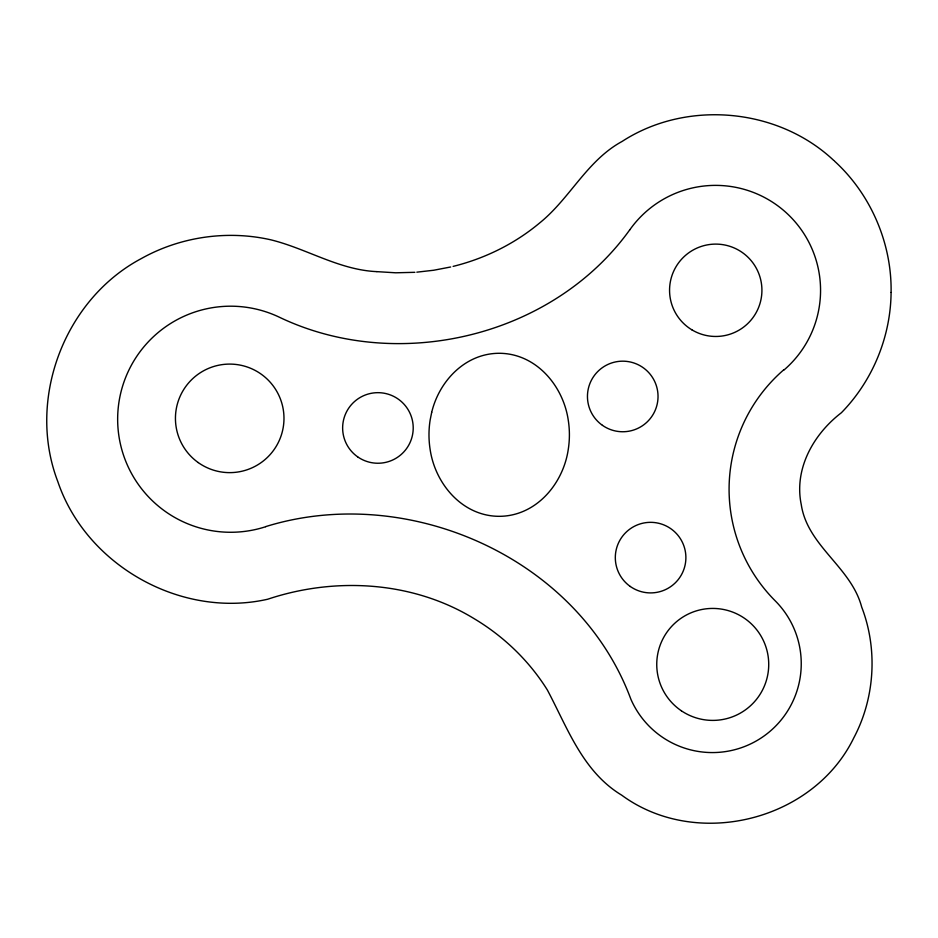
<?xml version="1.0" encoding="UTF-8"?>
<svg xmlns="http://www.w3.org/2000/svg" width="938" height="938" viewBox="0 0 938 938"><rect width="100%" height="100%" fill="white"/><g stroke="black" fill="none" stroke-linecap="round" stroke-linejoin="round"><path stroke-width="1.41" d="M891.088 292.269C891.897 243.235 870.757 194.143 834.421 161.043M891.088 292.515C890.678 337 872.492 380.98 841.363 412.755C813.527 434.083 793.794 468.883 801.275 504.691C807.571 546.256 851.106 566.962 861.67 607.003C877.898 649.096 874.955 698.001 853.803 737.854C813.352 821.078 696.242 850.004 621.695 795.166C582.709 771.646 567.525 727.923 547.358 689.981C529.138 660.774 503.647 636.281 474.124 618.658C412.661 581.091 335.253 576.647 267.693 599.23C181.198 618.869 86.249 565.626 57.828 481.628C26.452 399.869 64.007 299.585 141.368 258.548C180.342 236.716 227.406 229.916 270.953 239.847C306.808 248.676 339.075 269.945 376.853 271.633M629.691 229.916C552.681 337.117 397.36 373.828 279.149 317.114A113.029 113.029 0 0 0 117.883 412.005A113.029 113.029 0 0 0 265.7 526.71M265.665 526.617C407.643 482.495 578.347 557.582 630.852 699.15A88.887 88.887 0 0 0 762.36 737.174A88.887 88.887 0 0 0 775.269 600.895A157.912 157.912 0 0 1 783.887 369.701M453.124 266.392C484.712 258.583 514.692 243.845 539.678 222.939C569.999 198.516 586.965 160.515 622.093 141.439C686.534 99.545 777.837 107.776 833.788 160.468M450.65 266.99L433.755 270.238L416.835 272.172M414.877 272.313L395.672 272.794L376.935 271.645M629.715 229.927A104.986 104.986 0 0 1 786.091 212.598A104.986 104.986 0 0 1 784.086 369.924M431.691 412.368L430.155 419.966A94.386 94.386 0 0 0 430.155 449.63C434.575 479.529 455.891 508.373 486.412 514.962A60.689 60.689 0 0 0 511.972 514.962C542.492 508.373 563.808 479.529 568.229 449.63A94.386 94.386 0 0 0 568.229 419.966C563.808 390.067 542.492 361.224 511.972 354.646A60.689 60.689 0 0 0 486.412 354.646C458.588 360.626 438.081 385.412 431.691 412.368M198.199 462.551A54.275 54.275 0 0 0 283.733 423.554A54.275 54.275 0 0 0 207.181 368.986A54.275 54.275 0 0 0 198.199 462.551M691.857 329.813A46.185 46.185 0 0 0 761.914 291.202A46.185 46.185 0 0 0 693.452 249.836A46.185 46.185 0 0 0 691.857 329.813M681.375 710.793A55.987 55.987 0 0 0 768.585 668.384A55.987 55.987 0 0 0 688.258 614.062A55.987 55.987 0 0 0 681.375 710.793M630.277 586.473A35.292 35.292 0 0 0 685.748 560.795A35.292 35.292 0 0 0 635.776 525.597A35.292 35.292 0 0 0 630.277 586.473M602.431 425.324A35.292 35.292 0 0 0 657.89 399.635A35.292 35.292 0 0 0 607.918 364.436A35.292 35.292 0 0 0 602.431 425.324M357.601 456.806A35.292 35.292 0 0 0 413.072 431.128A35.292 35.292 0 0 0 363.1 395.93A35.292 35.292 0 0 0 357.601 456.806"/></g></svg>
